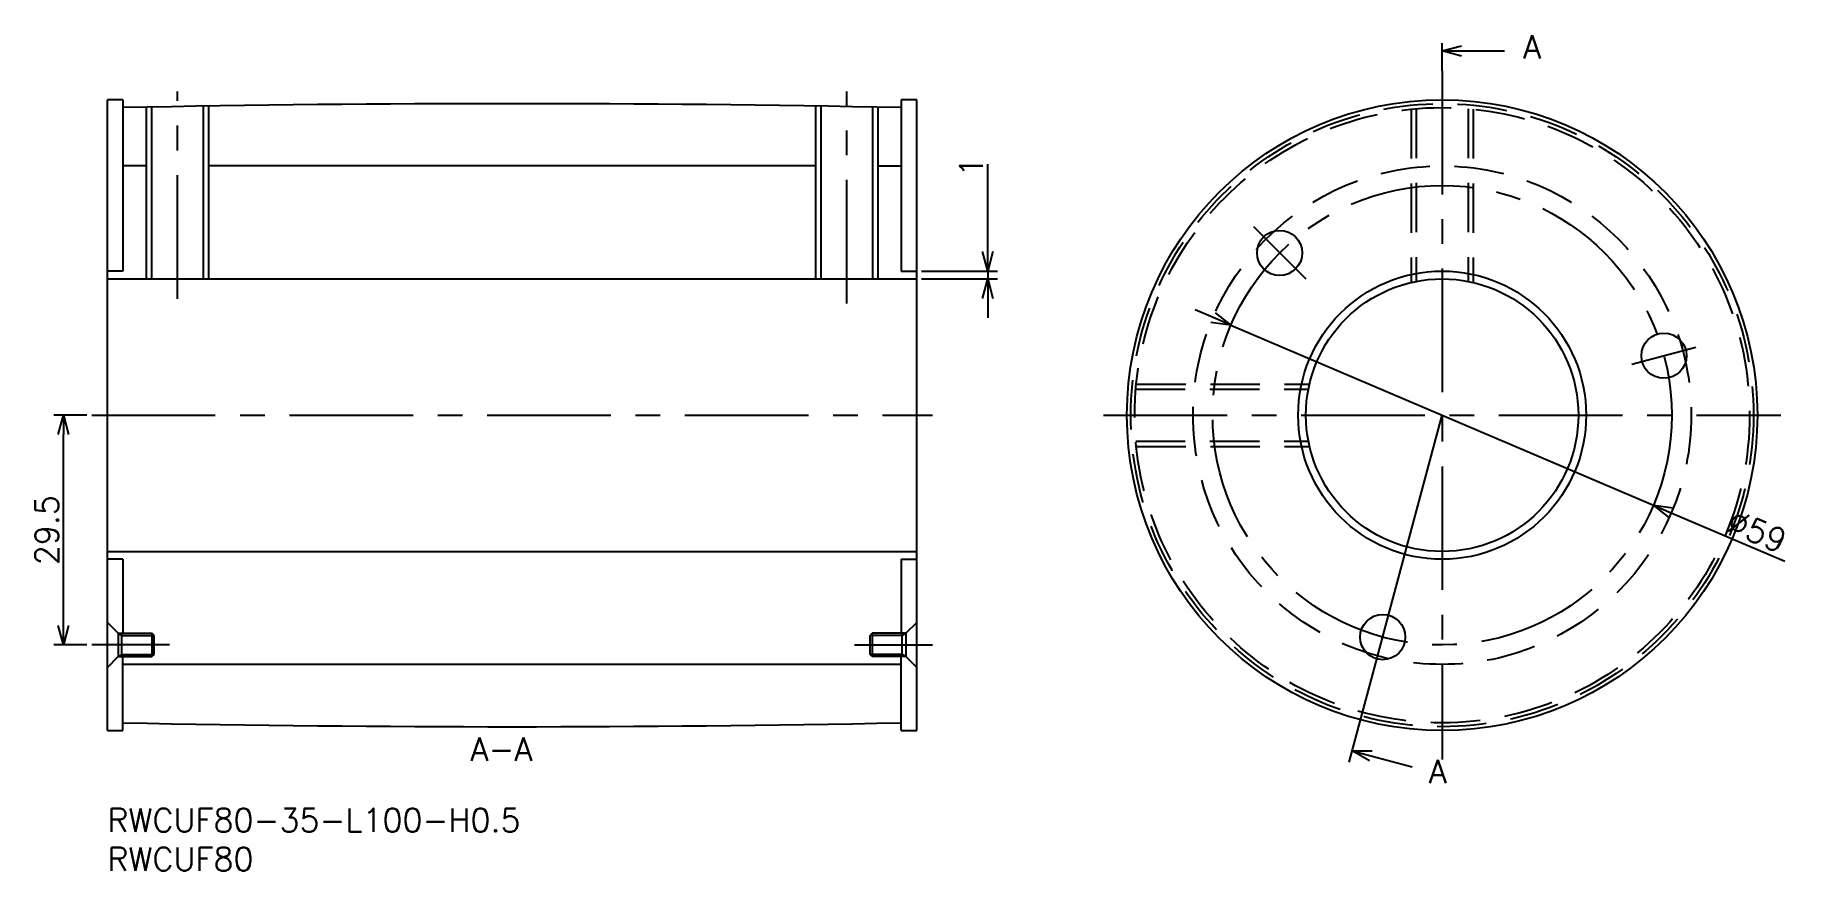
# Model space of a CAD drawing. Extents: x -9 to 217, y -8 to 99.
import ezdxf

# ---------------------------------------------------------------- set-up
doc = ezdxf.new("R2010")
doc.units = 0
doc.header["$LTSCALE"] = 0.5
doc.header["$PDMODE"] = 35
doc.linetypes.add('CENTER', pattern=[50.8, 31.75, -6.35, 6.35, -6.35])
doc.linetypes.add('DASHED', pattern=[19.05, 12.7, -6.35])
doc.layers.get('0').update_dxf_attribs({"linetype": 'CONTINUOUS'})
doc.layers.get('DEFPOINTS').update_dxf_attribs({"linetype": 'CONTINUOUS'})
for name, color, linetype in [('MSM_CENTER', 1, 'CENTER'), ('MSM_CONTINUOUS', 7, 'CONTINUOUS'), ('MSM_DASHED', 4, 'DASHED'), ('MSM_DIMENSION', 2, 'CONTINUOUS'), ('MSM_NARROW', 5, 'CONTINUOUS'), ('MSM_PART_NUMBER', 7, 'CONTINUOUS')]:
    doc.layers.add(name, color=color, linetype=linetype)
doc.styles.get("Standard").update_dxf_attribs({"font": 'txt.shx', "height": 3, "bigfont": 'bigfont.shx'})
doc.dimstyles.get("Standard").update_dxf_attribs({"dimtxt": 2.5, "dimasz": 2.5, "dimexe": 1.25, "dimexo": 0.625, "dimtad": 1, "dimcen": 2.5, "dimazin": 3, "dimtfac": 1, "dimtmove": 0, "dimatfit": 3})

# ---------------------------------------------------------------- blocks, each defined once
blk = doc.blocks.new('*U6')
at = {"layer": 'MSM_PART_NUMBER'}
blk.add_text('RWCUF80-35-L100-H0.5', height=3, dxfattribs=at).set_placement((0, -3))
blk = doc.blocks.new('*U7')
at = {"layer": 'MSM_PART_NUMBER'}
blk.add_text('RWCUF80', height=3, dxfattribs=at).set_placement((0, -8))
blk = doc.blocks.new('_OPEN30')
at = {"color": 0, "linetype": 'BYBLOCK'}
for p, q in [((-1, 0.268), (0, 0)), ((0, 0), (-1, -0.268)), ((0, 0), (-1, 0))]:
    blk.add_line(p, q, dxfattribs=at)
blk = doc.blocks.new('*U8')
at = {"layer": 'MSM_DIMENSION'}
blk.add_text('1', height=3, rotation=90, dxfattribs=at).set_placement((112.49, 81.12))
blk = doc.blocks.new('*D1')
at = {"layer": 'DEFPOINTS', "color": 0}
for p in [(104, 69), (104, 68), (113.12, 68)]:
    blk.add_point(p, dxfattribs=at)
at = {"layer": 'MSM_DIMENSION'}
for p, q in [((113.12, 69), (113.12, 82.75)), ((113.12, 71.5), (113.12, 74)), ((104.62, 69), (114.37, 69)), ((104.62, 68), (114.37, 68)), ((113.12, 69), (113.12, 68)), ((113.12, 65.5), (113.12, 63))]:
    blk.add_line(p, q, dxfattribs=at)
at = {"layer": 'MSM_CONTINUOUS'}
blk.add_blockref('*U8', (0, 0), dxfattribs=at)
at = {"layer": 'MSM_DIMENSION', "xscale": 2.5, "yscale": 2.5, "zscale": 2.5}
for p, rotation in [((113.12, 69), 270), ((113.12, 68), 90)]:
    blk.add_blockref('_OPEN30', p, dxfattribs=dict(at, rotation=rotation))
blk = doc.blocks.new('*U9')
at = {"layer": 'MSM_DIMENSION'}
blk.add_text('29.5', height=3, rotation=90, dxfattribs=at).set_placement((-6.27, 31.25))
blk = doc.blocks.new('*D2')
at = {"layer": 'DEFPOINTS', "color": 0}
for p in [(-5.64, 50.5), (-2, 50.5), (-2, 21)]:
    blk.add_point(p, dxfattribs=at)
at = {"layer": 'MSM_DIMENSION'}
for p, q in [((-2.63, 50.5), (-6.89, 50.5)), ((-5.64, 23.5), (-5.64, 48)), ((-2.63, 21), (-6.89, 21))]:
    blk.add_line(p, q, dxfattribs=at)
at = {"layer": 'MSM_CONTINUOUS'}
blk.add_blockref('*U9', (0, 0), dxfattribs=at)
at = {"layer": 'MSM_DIMENSION', "xscale": 2.5, "yscale": 2.5, "zscale": 2.5}
for p, rotation in [((-5.64, 50.5), 90), ((-5.64, 21), 270)]:
    blk.add_blockref('_OPEN30', p, dxfattribs=dict(at, rotation=rotation))
blk = doc.blocks.new('*U10')
at = {"layer": 'MSM_DIMENSION'}
blk.add_text('∅59', height=3, rotation=336.9482, dxfattribs=at).set_placement((207.82, 35.73))
blk = doc.blocks.new('*D3')
at = {"layer": 'DEFPOINTS', "color": 0}
for p in [(144.36, 62.05), (198.64, 38.95)]:
    blk.add_point(p, dxfattribs=at)
at = {"layer": 'MSM_DIMENSION'}
for p, q in [((142.06, 63.03), (139.75, 64.01)), ((144.36, 62.05), (198.64, 38.95)), ((200.94, 37.97), (215.51, 31.77))]:
    blk.add_line(p, q, dxfattribs=at)
at = {"layer": 'MSM_CONTINUOUS'}
blk.add_blockref('*U10', (0, 0), dxfattribs=at)
at = {"layer": 'MSM_DIMENSION', "xscale": 2.5, "yscale": 2.5, "zscale": 2.5}
for p, rotation in [((144.36, 62.05), 336.948176913125), ((198.64, 38.95), 156.948176913125)]:
    blk.add_blockref('_OPEN30', p, dxfattribs=dict(at, rotation=rotation))
blk = doc.blocks.new('*U11')
at = {"layer": 'MSM_CONTINUOUS'}
blk.add_text('A', height=3, dxfattribs=at).set_placement((181.92, 96.29))
blk = doc.blocks.new('*U12')
at = {"layer": 'MSM_CONTINUOUS'}
blk.add_text('A', height=3, dxfattribs=at).set_placement((169.79, 3.26))
blk = doc.blocks.new('*U13')
at = {"layer": 'MSM_CONTINUOUS'}
blk.add_text('A-A', height=3, dxfattribs=at).set_placement((46.66, 6.1))

msp = doc.modelspace()

# ---------------------------------------------------------------- linework, layer by layer
at = {"layer": 'MSM_CENTER'}
for p, q in [((171.5, 94.733), (171.5, 6.267)), ((9, 65.456), (9, 92.068)), ((95, 64.847), (95, 92.068)), ((147.278, 74.715), (153.999, 68.001)), ((195.89, 57.035), (204.1, 59.235)), ((-2, 50.5), (106, 50.5)), ((127.994, 50.5), (215.006, 50.5)), ((162.635, 17.417), (165.094, 26.593)), ((8, 21), (-2, 21)), ((96, 21), (106, 21))]:
    msp.add_line(p, q, dxfattribs=at)
msp.add_circle((171.5, 50.5), 29.5, dxfattribs=at)
at = {"layer": 'MSM_CONTINUOUS'}
for p, q in [((171.5, 94.733), (171.5, 98.274)), ((171.5, 97.274), (174, 97.944)), ((171.5, 97.274), (179.5, 97.274)), ((174, 96.604), (171.5, 97.274)), ((2, 91), (0, 91)), ((0, 10), (0, 91)), ((2, 91), (2, 69)), ((104, 91), (102, 91)), ((102, 91), (102, 69)), ((104, 10), (104, 91)), ((5.676, 90.071), (5.676, 68)), ((12.323, 90.185), (12.323, 68)), ((91.676, 90.185), (91.676, 68)), ((98.323, 90.071), (98.323, 68)), ((5, 82.5), (2, 82.5)), ((91, 82.5), (13, 82.5)), ((99, 82.5), (102, 82.5)), ((2, 69), (0, 69)), ((0, 68), (104, 68)), ((102, 69), (104, 69)), ((165.094, 26.593), (171.5, 50.5)), ((0, 33), (104, 33)), ((2, 32), (0, 32)), ((2, 32), (2, 22.5)), ((102, 32), (104, 32)), ((102, 32), (102, 22.5)), ((0, 23.9), (1.4, 22.5)), ((104, 23.9), (102.6, 22.5)), ((1.4, 22.5), (1.4, 19.5)), ((1.4, 22.5), (5.729, 22.5)), ((1.869, 19.5), (1.869, 22.5)), ((5.729, 22.5), (5.729, 19.5)), ((6, 22.229), (5.729, 22.5)), ((6, 19.77), (6, 22.229)), ((98, 22.229), (98.27, 22.5)), ((98, 19.77), (98, 22.229)), ((98.27, 22.5), (98.27, 19.5)), ((102.6, 22.5), (98.27, 22.5)), ((102.131, 19.5), (102.131, 22.5)), ((102.6, 22.5), (102.6, 19.5)), ((0, 18.1), (1.4, 19.5)), ((1.4, 19.5), (5.729, 19.5)), ((2, 10), (2, 19.5)), ((102, 18.5), (2, 18.5)), ((5.729, 19.5), (6, 19.77)), ((98.27, 19.5), (98, 19.77)), ((102.6, 19.5), (98.27, 19.5)), ((102, 10), (102, 19.5)), ((104, 18.1), (102.6, 19.5)), ((159.56, 5.94), (162.635, 17.417)), ((0, 10), (2, 10)), ((102, 10), (104, 10)), ((162.163, 6.128), (159.922, 7.422)), ((159.922, 7.422), (162.51, 7.422)), ((159.922, 7.422), (167.649, 5.351))]:
    msp.add_line(p, q, dxfattribs=at)
for centre, radius in [((171.5, 50.5), 40.5), ((150.616, 71.335), 2.9), ((171.5, 50.5), 18.5), ((171.5, 50.5), 17.5), ((199.995, 58.135), 2.9), ((163.865, 22.005), 2.9)]:
    msp.add_circle(centre, radius, dxfattribs=at)
for centre, start, end in [((52, -2409.75), 88.854123, 91.145877), ((52, 2510.75), 268.854123, 271.145877)]:
    msp.add_arc(centre, 2500.25, start, end, dxfattribs=at)
at = {"layer": 'MSM_DASHED'}
for p, q in [((167.5, 89.797), (167.5, 67.537)), ((168.176, 89.86), (168.176, 67.682)), ((174.823, 89.86), (174.823, 67.682)), ((175.5, 89.797), (175.5, 67.537)), ((132.203, 54.5), (154.463, 54.5)), ((132.14, 53.824), (154.318, 53.824)), ((132.14, 47.177), (154.318, 47.177)), ((132.203, 46.5), (154.463, 46.5))]:
    msp.add_line(p, q, dxfattribs=at)
for radius in [40, 39.5, 32]:
    msp.add_circle((171.5, 50.5), radius, dxfattribs=at)
at = {"layer": 'MSM_NARROW'}
for p, q in [((5, 90.058), (5, 68)), ((13, 90.196), (13, 68)), ((91, 90.196), (91, 68)), ((99, 90.058), (99, 68)), ((1.4, 22.5), (1.869, 22.229)), ((1.869, 22.229), (6, 22.229)), ((102.131, 22.229), (98, 22.229)), ((102.6, 22.5), (102.131, 22.229)), ((1.4, 19.5), (1.869, 19.77)), ((1.869, 19.77), (6, 19.77)), ((102.131, 19.77), (98, 19.77)), ((102.6, 19.5), (102.131, 19.77))]:
    msp.add_line(p, q, dxfattribs=at)

# ---------------------------------------------------------------- block references
at = {"layer": 'MSM_CONTINUOUS'}
for name in ['*U11', '*U13', '*U12', '*U6', '*U7']:
    msp.add_blockref(name, (0, 0), dxfattribs=at)

# ---------------------------------------------------------------- dimensions: what is measured, and where the dimension line sits
at = {"layer": 'MSM_DIMENSION'}
dim = msp.add_linear_dim(base=(113.118, 68), p1=(104, 69), p2=(104, 68), angle=90, dimstyle='Standard', dxfattribs=at)
dim.commit()
dim.dimension.update_dxf_attribs({"geometry": '*D1', "text_midpoint": (113.118, 81.625), "dimtype": 128})
dim = msp.add_diameter_dim_2p(p1=(144.356, 62.051), p2=(198.644, 38.949), dimstyle='Standard', dxfattribs=at)
dim.commit()
dim.dimension.update_dxf_attribs({"geometry": '*D3', "text_midpoint": (211.251, 33.584), "dimtype": 131})
dim = msp.add_linear_dim(base=(-5.642, 50.5), p1=(-2, 21), p2=(-2, 50.5), angle=90, dimstyle='Standard', dxfattribs=at)
dim.commit()
dim.dimension.update_dxf_attribs({"geometry": '*D2', "text_midpoint": (-7.767, 35.75)})

doc.saveas('drawing.dxf')
